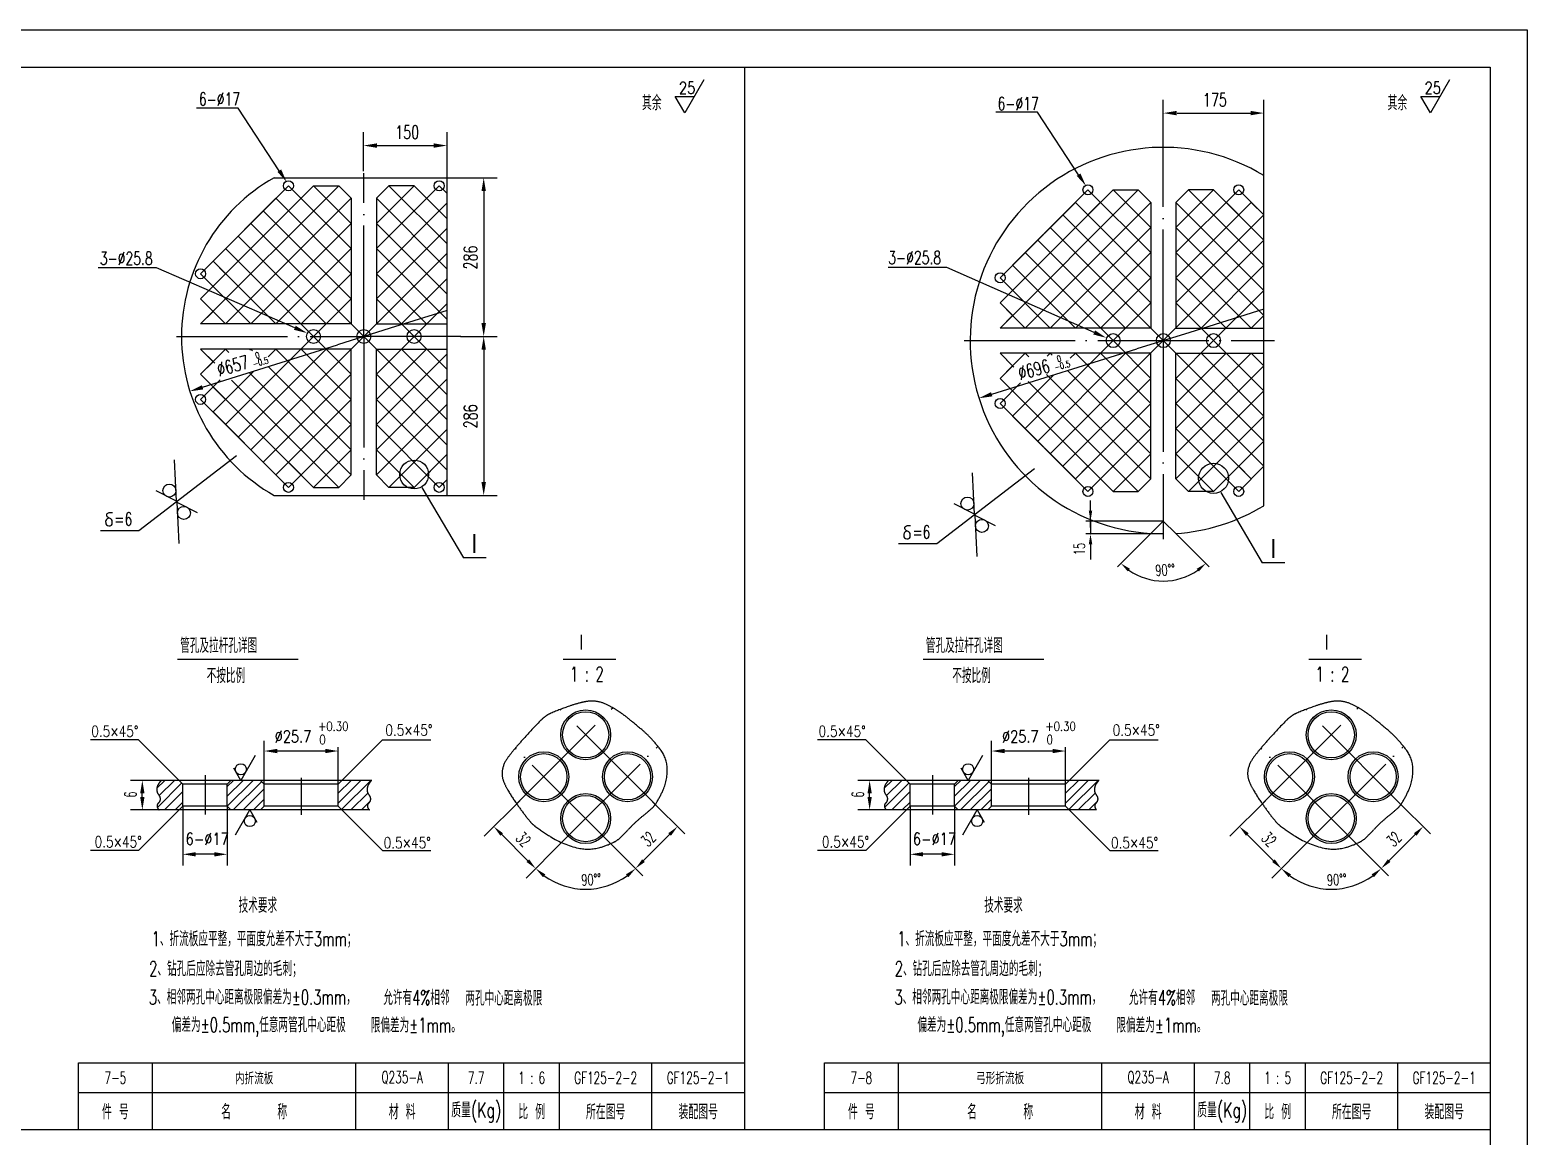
# Model space of a CAD drawing. Extents: x -187 to 2440, y 126 to 1474.
# Drawn here: x 2017.5 to 2422.1, y 1174.9 to 1473.6 of the extents above; entities that cross this region are included whole.
import ezdxf
from ezdxf.enums import TextEntityAlignment as Align

# ---------------------------------------------------------------- set-up
doc = ezdxf.new("R2010")
doc.units = 0
doc.header["$MEASUREMENT"] = 0
doc.linetypes.add('DASHDOT-M', pattern=[36, 30, -3, 0, -3])
doc.linetypes.add('DIVIDE-M', pattern=[39, 30, -3, 0, -3, 0, -3])
doc.layers.get('0').update_dxf_attribs({"linetype": 'CONTINUOUS'})
for name, color, linetype in [('CDR_DWG1', 4, 'CONTINUOUS'), ('CDR_DWG2', 2, 'CONTINUOUS'), ('CDR_DWG3', 1, 'DASHDOT-M'), ('CDR_DWG4', 3, 'DIVIDE-M')]:
    doc.layers.add(name, color=color, linetype=linetype)
doc.styles.add('HZ', font='ROMANS', dxfattribs={"width": 0.7, "bigfont": 'HZ'})

msp = doc.modelspace()

# ---------------------------------------------------------------- linework, layer by layer
for p, q in [((1581.11, 1473.62), (2422.11, 1473.62)), ((2422.11, 1473.62), (2422.11, 879.62)), ((2210.61, 1463.62), (2210.61, 1176.62)), ((2199.64, 1460.15), (2194.49, 1451.22)), ((2401.14, 1460.15), (2395.99, 1451.22)), ((2073.79, 1452.5), (2062.52, 1452.5)), ((2084.91, 1435.61), (2073.79, 1452.5)), ((2194.49, 1451.22), (2191.91, 1455.69)), ((2191.91, 1455.69), (2197.07, 1455.69)), ((2323.81, 1448.93), (2323.81, 1454.77)), ((2350.97, 1434.3), (2350.97, 1454.77)), ((2395.99, 1451.22), (2393.41, 1455.69)), ((2393.41, 1455.69), (2398.57, 1455.69)), ((2289.8, 1451.43), (2278.52, 1451.43)), ((2300.91, 1434.54), (2289.8, 1451.43)), ((2327.51, 1451.17), (2347.37, 1451.17)), ((2107.67, 1435.5), (2107.67, 1446)), ((2130.24, 1433.71), (2130.24, 1446)), ((2111.27, 1442.4), (2126.64, 1442.4)), ((2130.24, 1433.71), (2143.74, 1433.71)), ((2063.62, 1407.78), (2087.38, 1431.54)), ((2063.62, 1394.21), (2100.95, 1431.54)), ((2063.62, 1400.99), (2094.17, 1431.54)), ((2104.35, 1414.57), (2087.38, 1431.54)), ((2087.38, 1424.75), (2094.17, 1431.54)), ((2104.35, 1421.36), (2094.17, 1431.54)), ((2100.95, 1431.54), (2104.35, 1428.15)), ((2111.14, 1414.57), (2128.11, 1431.54)), ((2111.14, 1421.36), (2121.32, 1431.54)), ((2130.24, 1415.83), (2114.53, 1431.54)), ((2130.24, 1422.62), (2121.32, 1431.54)), ((2128.11, 1424.75), (2121.32, 1431.54)), ((2130.24, 1429.41), (2128.11, 1431.54)), ((2140.14, 1430.11), (2140.14, 1394.45)), ((2279.69, 1393.11), (2317.03, 1430.45)), ((2279.69, 1399.9), (2310.24, 1430.45)), ((2279.69, 1406.69), (2303.45, 1430.45)), ((2320.42, 1413.48), (2303.45, 1430.45)), ((2320.42, 1420.26), (2310.24, 1430.45)), ((2320.42, 1427.05), (2317.03, 1430.45)), ((2327.21, 1413.48), (2344.18, 1430.45)), ((2327.21, 1420.26), (2337.39, 1430.45)), ((2327.21, 1427.05), (2330.6, 1430.45)), ((2350.97, 1410.08), (2330.6, 1430.45)), ((2350.97, 1416.87), (2337.39, 1430.45)), ((2350.97, 1423.66), (2344.18, 1430.45)), ((2070.41, 1394.21), (2104.35, 1428.15)), ((2104.35, 1400.99), (2080.59, 1424.75)), ((2104.35, 1407.78), (2083.98, 1428.15)), ((2083.98, 1428.15), (2087.38, 1424.75)), ((2130.24, 1409.04), (2111.14, 1428.15)), ((2111.14, 1407.78), (2130.24, 1426.89)), ((2130.24, 1426.89), (2128.11, 1424.75)), ((2286.48, 1393.11), (2320.42, 1427.05)), ((2320.42, 1406.69), (2300.06, 1427.05)), ((2300.06, 1427.05), (2303.45, 1423.66)), ((2350.97, 1403.29), (2327.21, 1427.05)), ((2327.21, 1406.69), (2347.57, 1427.05)), ((2350.97, 1423.66), (2347.57, 1427.05)), ((2107.74, 1390.81), (2077.2, 1421.36)), ((2077.2, 1394.21), (2104.35, 1421.36)), ((2130.24, 1402.25), (2111.14, 1421.36)), ((2323.81, 1389.72), (2293.27, 1420.26)), ((2293.27, 1393.11), (2320.42, 1420.26)), ((2320.42, 1399.9), (2296.66, 1423.66)), ((2327.21, 1399.9), (2350.97, 1423.66)), ((2350.97, 1396.51), (2327.21, 1420.26)), ((2097.56, 1394.21), (2073.8, 1417.96)), ((2111.14, 1400.99), (2130.24, 1420.1)), ((2313.63, 1393.11), (2289.87, 1416.87)), ((2323.81, 1389.72), (2350.97, 1416.87)), ((2094.17, 1390.81), (2070.41, 1414.57)), ((2083.98, 1394.21), (2104.35, 1414.57)), ((2107.74, 1390.81), (2130.24, 1413.31)), ((2130.24, 1395.46), (2111.14, 1414.57)), ((2310.24, 1389.72), (2286.48, 1413.48)), ((2300.06, 1393.11), (2320.42, 1413.48)), ((2347.57, 1393.11), (2327.21, 1413.48)), ((2051.68, 1409.35), (2035.96, 1409.35)), ((2089.11, 1393.19), (2051.68, 1409.35)), ((2083.98, 1394.21), (2067.01, 1411.18)), ((2070.41, 1407.78), (2067.01, 1411.18)), ((2265.33, 1409.49), (2249.49, 1409.49)), ((2305.12, 1391.92), (2265.33, 1409.49)), ((2300.06, 1393.11), (2283.09, 1410.08)), ((2286.48, 1406.69), (2283.09, 1410.08)), ((2334, 1393.11), (2350.97, 1410.08)), ((2077.2, 1394.21), (2063.62, 1407.78)), ((2063.62, 1400.99), (2070.41, 1407.78)), ((2090.77, 1394.21), (2104.35, 1407.78)), ((2124.71, 1394.21), (2111.14, 1407.78)), ((2117.92, 1394.21), (2130.24, 1406.52)), ((2293.27, 1393.11), (2279.69, 1406.69)), ((2279.69, 1399.9), (2286.48, 1406.69)), ((2306.84, 1393.11), (2320.42, 1406.69)), ((2340.79, 1393.11), (2327.21, 1406.69)), ((2070.41, 1394.21), (2063.62, 1400.99)), ((2067.01, 1397.6), (2063.62, 1400.99)), ((2094.17, 1390.81), (2104.35, 1400.99)), ((2121.32, 1390.81), (2111.14, 1400.99)), ((2286.48, 1393.11), (2279.69, 1399.9)), ((2283.09, 1396.51), (2279.69, 1399.9)), ((2310.24, 1389.72), (2320.42, 1399.9)), ((2337.39, 1389.72), (2327.21, 1399.9)), ((2337.39, 1389.72), (2350.97, 1403.29)), ((2063.62, 1394.21), (2067.01, 1397.6)), ((2130.24, 1397.88), (2114.87, 1393.05)), ((2121.32, 1390.81), (2130.24, 1399.74)), ((2279.69, 1393.11), (2283.09, 1396.51)), ((2350.97, 1398.2), (2330.95, 1391.94)), ((2347.57, 1393.11), (2350.97, 1396.51)), ((2114.87, 1393.05), (2100.62, 1388.57)), ((2330.95, 1391.94), (2316.68, 1387.49)), ((2064.17, 1377.11), (2100.62, 1388.57)), ((2094.17, 1390.81), (2070.41, 1367.05)), ((2107.74, 1390.81), (2077.2, 1360.26)), ((2094.17, 1390.81), (2104.35, 1380.63)), ((2107.74, 1390.81), (2130.24, 1368.31)), ((2121.32, 1390.81), (2111.14, 1380.63)), ((2121.32, 1390.81), (2130.24, 1381.89)), ((2133.84, 1390.85), (2143.74, 1390.85)), ((2133.84, 1390.85), (2143.74, 1390.85)), ((2310.24, 1389.72), (2286.48, 1365.96)), ((2323.81, 1389.72), (2293.27, 1359.17)), ((2310.24, 1389.72), (2320.42, 1379.53)), ((2323.81, 1389.72), (2350.97, 1362.56)), ((2337.39, 1389.72), (2327.21, 1379.53)), ((2337.39, 1389.72), (2350.97, 1376.14)), ((2063.62, 1387.42), (2067.44, 1383.59)), ((2070.41, 1387.42), (2063.62, 1380.63)), ((2063.62, 1387.42), (2067.01, 1384.02)), ((2067.01, 1384.02), (2063.62, 1380.63)), ((2070.41, 1387.42), (2071.29, 1386.54)), ((2097.56, 1387.42), (2073.8, 1363.66)), ((2077.2, 1387.42), (2076.91, 1387.14)), ((2077.2, 1387.42), (2077.64, 1386.98)), ((2083.98, 1387.42), (2081.92, 1385.35)), ((2083.98, 1387.42), (2104.35, 1367.05)), ((2090.77, 1387.42), (2104.35, 1373.84)), ((2124.71, 1387.42), (2111.14, 1373.84)), ((2130.24, 1386.16), (2111.14, 1367.05)), ((2117.92, 1387.42), (2130.24, 1375.1)), ((2140.14, 1387.25), (2140.14, 1351.51)), ((2277.42, 1375.23), (2316.68, 1387.49)), ((2279.69, 1386.32), (2283.45, 1382.56)), ((2286.48, 1386.32), (2279.69, 1379.53)), ((2279.69, 1386.32), (2283.09, 1382.93)), ((2286.48, 1386.32), (2287.5, 1385.3)), ((2313.63, 1386.32), (2289.87, 1362.56)), ((2293.27, 1386.32), (2292.43, 1385.48)), ((2293.27, 1386.32), (2293.77, 1385.82)), ((2300.06, 1386.32), (2298.67, 1384.94)), ((2300.06, 1386.32), (2320.42, 1365.96)), ((2306.84, 1386.32), (2320.42, 1372.75)), ((2340.79, 1386.32), (2327.21, 1372.75)), ((2347.57, 1386.32), (2327.21, 1365.96)), ((2334, 1386.32), (2350.97, 1369.35)), ((2347.57, 1386.32), (2350.97, 1382.93)), ((2063.62, 1380.63), (2094.17, 1350.08)), ((2063.62, 1380.63), (2070.41, 1373.84)), ((2078.01, 1381.44), (2067.01, 1370.45)), ((2076.75, 1381.07), (2104.35, 1353.48)), ((2104.35, 1380.63), (2080.59, 1356.87)), ((2081.92, 1382.69), (2104.35, 1360.26)), ((2111.14, 1380.63), (2130.24, 1361.52)), ((2283.09, 1382.93), (2279.69, 1379.53)), ((2294.2, 1380.47), (2283.09, 1369.35)), ((2292.24, 1380.56), (2320.42, 1352.38)), ((2297.95, 1381.64), (2320.42, 1359.17)), ((2350.97, 1382.93), (2327.21, 1359.17)), ((2068.88, 1379.11), (2063.62, 1373.84)), ((2072.02, 1379.02), (2100.95, 1350.08)), ((2130.24, 1379.37), (2111.14, 1360.26)), ((2279.69, 1379.53), (2310.24, 1348.99)), ((2279.69, 1379.53), (2286.48, 1372.75)), ((2285.24, 1378.3), (2279.69, 1372.75)), ((2287.3, 1378.71), (2317.03, 1348.99)), ((2320.42, 1379.53), (2296.66, 1355.78)), ((2327.21, 1379.53), (2350.97, 1355.78)), ((2350.97, 1376.14), (2327.21, 1352.38)), ((2063.62, 1373.84), (2087.38, 1350.08)), ((2070.41, 1373.84), (2067.01, 1370.45)), ((2104.35, 1373.84), (2083.98, 1353.48)), ((2111.14, 1373.84), (2130.24, 1354.74)), ((2130.24, 1372.58), (2111.14, 1353.48)), ((2286.48, 1372.75), (2283.09, 1369.35)), ((2320.42, 1372.75), (2300.06, 1352.38)), ((2327.21, 1372.75), (2347.57, 1352.38)), ((2350.97, 1369.35), (2330.6, 1348.99)), ((2104.35, 1367.05), (2087.38, 1350.08)), ((2111.14, 1367.05), (2128.11, 1350.08)), ((2130.24, 1365.79), (2114.53, 1350.08)), ((2320.42, 1365.96), (2303.45, 1348.99)), ((2327.21, 1365.96), (2344.18, 1348.99)), ((2104.35, 1360.26), (2094.17, 1350.08)), ((2111.14, 1360.26), (2121.32, 1350.08)), ((2350.97, 1362.56), (2337.39, 1348.99)), ((2073.31, 1358.6), (2046.93, 1338.31)), ((2057.15, 1346.34), (2056.54, 1357.48)), ((2083.98, 1353.48), (2087.38, 1356.87)), ((2087.38, 1356.87), (2094.17, 1350.08)), ((2130.24, 1359.01), (2121.32, 1350.08)), ((2128.11, 1356.87), (2121.32, 1350.08)), ((2130.24, 1354.74), (2128.11, 1356.87)), ((2320.42, 1359.17), (2310.24, 1348.99)), ((2327.21, 1359.17), (2337.39, 1348.99)), ((2344.18, 1355.78), (2337.39, 1348.99)), ((2350.97, 1355.78), (2344.18, 1348.99)), ((2347.57, 1352.38), (2344.18, 1355.78)), ((2350.97, 1355.78), (2347.57, 1352.38)), ((2100.95, 1350.08), (2104.35, 1353.48)), ((2114.53, 1350.08), (2111.14, 1353.48)), ((2130.24, 1352.22), (2128.11, 1350.08)), ((2288.98, 1355.1), (2262.6, 1334.8)), ((2272.82, 1342.83), (2272.21, 1353.98)), ((2320.42, 1352.38), (2317.03, 1348.99)), ((2317.03, 1348.99), (2320.42, 1352.38)), ((2327.21, 1352.38), (2330.6, 1348.99)), ((2330.6, 1348.99), (2327.21, 1352.38)), ((2057.15, 1346.34), (2051.63, 1349.15)), ((2123.45, 1350.05), (2134.64, 1331.03)), ((2130.24, 1347.91), (2143.74, 1347.91)), ((2339.31, 1348.73), (2350.5, 1329.71)), ((2038.72, 1343.23), (2038.96, 1343.27)), ((2038.96, 1343.27), (2039.79, 1343.27)), ((2057.18, 1346.08), (2062.7, 1343.27)), ((2057.18, 1346.08), (2057.78, 1334.93)), ((2272.82, 1342.83), (2267.29, 1345.64)), ((2304.13, 1339.25), (2304.13, 1346.5)), ((2038.06, 1341.15), (2037.97, 1340.91)), ((2037.97, 1340.91), (2038.01, 1340.38)), ((2038.01, 1340.38), (2038.04, 1340.21)), ((2038.04, 1340.21), (2038.22, 1339.98)), ((2038.19, 1341.37), (2038.06, 1341.15)), ((2038.42, 1341.56), (2038.19, 1341.37)), ((2038.22, 1339.98), (2038.47, 1339.81)), ((2038.29, 1342.5), (2038.3, 1342.86)), ((2038.42, 1342.17), (2038.29, 1342.5)), ((2038.3, 1342.86), (2038.43, 1343.04)), ((2038.65, 1341.95), (2038.42, 1342.17)), ((2038.56, 1341.71), (2038.42, 1341.56)), ((2038.43, 1343.04), (2038.72, 1343.23)), ((2038.47, 1339.81), (2038.85, 1339.69)), ((2038.9, 1341.8), (2038.56, 1341.71)), ((2038.96, 1341.78), (2038.65, 1341.95)), ((2038.85, 1339.69), (2039.22, 1339.73)), ((2039.18, 1341.68), (2038.96, 1341.78)), ((2039.36, 1341.56), (2039.18, 1341.68)), ((2039.22, 1339.73), (2039.52, 1339.85)), ((2039.57, 1341.39), (2039.36, 1341.56)), ((2039.52, 1339.85), (2039.74, 1340.12)), ((2039.74, 1341.15), (2039.57, 1341.39)), ((2039.77, 1340.82), (2039.74, 1341.15)), ((2039.74, 1340.12), (2039.77, 1340.82)), ((2253.96, 1338.99), (2253.97, 1339.35)), ((2253.97, 1339.35), (2254.1, 1339.54)), ((2254.1, 1339.54), (2254.39, 1339.72)), ((2254.39, 1339.72), (2254.63, 1339.76)), ((2254.63, 1339.76), (2255.46, 1339.76)), ((2272.84, 1342.57), (2278.37, 1339.76)), ((2272.84, 1342.57), (2273.45, 1331.42)), ((2323.81, 1340.99), (2302.88, 1340.99)), ((2304.13, 1340.99), (2304.13, 1337.52)), ((2046.93, 1338.31), (2036.59, 1338.31)), ((2253.73, 1337.64), (2253.64, 1337.4)), ((2253.64, 1337.4), (2253.68, 1336.87)), ((2253.68, 1336.87), (2253.71, 1336.7)), ((2253.71, 1336.7), (2253.88, 1336.48)), ((2253.85, 1337.86), (2253.73, 1337.64)), ((2254.08, 1338.05), (2253.85, 1337.86)), ((2253.88, 1336.48), (2254.14, 1336.3)), ((2254.08, 1338.66), (2253.96, 1338.99)), ((2254.31, 1338.44), (2254.08, 1338.66)), ((2254.23, 1338.2), (2254.08, 1338.05)), ((2254.14, 1336.3), (2254.52, 1336.19)), ((2254.57, 1338.29), (2254.23, 1338.2)), ((2254.63, 1338.27), (2254.31, 1338.44)), ((2254.52, 1336.19), (2254.89, 1336.22)), ((2254.85, 1338.17), (2254.63, 1338.27)), ((2255.03, 1338.05), (2254.85, 1338.17)), ((2254.89, 1336.22), (2255.19, 1336.34)), ((2255.23, 1337.88), (2255.03, 1338.05)), ((2255.19, 1336.34), (2255.41, 1336.61)), ((2255.41, 1337.64), (2255.23, 1337.88)), ((2255.43, 1337.31), (2255.41, 1337.64)), ((2255.41, 1336.61), (2255.43, 1337.31)), ((2312.21, 1337.52), (2302.88, 1337.52)), ((2320.45, 1337.62), (2311.47, 1328.65)), ((2323.81, 1337.52), (2312.21, 1337.52)), ((2327.18, 1337.62), (2336.16, 1328.65)), ((2262.6, 1334.8), (2252.26, 1334.8)), ((2304.13, 1334.72), (2304.13, 1330.6)), ((2140.79, 1331.03), (2134.64, 1331.03)), ((2356.65, 1329.71), (2350.5, 1329.71)), ((2046.89, 1281.9), (2033.84, 1281.9)), ((2057.84, 1270.95), (2046.89, 1281.9)), ((2080.84, 1269.95), (2080.84, 1281.63)), ((2097.34, 1278.87), (2084.34, 1278.87)), ((2100.84, 1269.95), (2100.84, 1279.94)), ((2101.84, 1270.95), (2112.79, 1281.9)), ((2112.79, 1281.9), (2125.84, 1281.9)), ((2243.44, 1281.9), (2230.39, 1281.9)), ((2254.39, 1270.95), (2243.44, 1281.9)), ((2277.39, 1269.95), (2277.39, 1281.63)), ((2293.89, 1278.87), (2280.89, 1278.87)), ((2297.39, 1269.95), (2297.39, 1279.94)), ((2298.39, 1270.95), (2309.33, 1281.9)), ((2309.33, 1281.9), (2322.38, 1281.9)), ((2078.37, 1277.62), (2074.52, 1270.95)), ((2274.92, 1277.62), (2271.07, 1270.95)), ((2053.05, 1270.95), (2044.69, 1270.95)), ((2053.94, 1270.95), (2051.84, 1268.86)), ((2056.59, 1270.95), (2052.47, 1266.83)), ((2077.8, 1270.95), (2070.8, 1263.95)), ((2072.5, 1270.95), (2070.84, 1269.29)), ((2075.15, 1270.95), (2070.84, 1266.64)), ((2080.15, 1270.64), (2072.45, 1262.95)), ((2074.52, 1270.95), (2072.59, 1274.28)), ((2106.97, 1270.95), (2100.84, 1264.82)), ((2104.32, 1270.95), (2100.84, 1267.47)), ((2109.62, 1270.95), (2101.73, 1263.06)), ((2249.6, 1270.95), (2241.24, 1270.95)), ((2250.49, 1270.95), (2248.39, 1268.86)), ((2253.14, 1270.95), (2249.02, 1266.83)), ((2274.35, 1270.95), (2267.35, 1263.95)), ((2269.05, 1270.95), (2267.39, 1269.29)), ((2271.7, 1270.95), (2267.39, 1266.64)), ((2276.7, 1270.64), (2269, 1262.95)), ((2271.07, 1270.95), (2269.14, 1274.28)), ((2297.39, 1269.95), (2298.39, 1270.95)), ((2300.87, 1270.95), (2297.39, 1267.47)), ((2303.52, 1270.95), (2297.39, 1264.82)), ((2306.17, 1270.95), (2298.28, 1263.06)), ((2047.89, 1266.45), (2047.89, 1267.45)), ((2058.54, 1270.25), (2051.95, 1263.66)), ((2058.84, 1267.9), (2053.89, 1262.95)), ((2080.84, 1268.69), (2075.11, 1262.95)), ((2108.83, 1267.51), (2104.27, 1262.95)), ((2244.44, 1266.45), (2244.44, 1267.45)), ((2255.09, 1270.25), (2248.5, 1263.66)), ((2255.39, 1267.9), (2250.44, 1262.95)), ((2277.39, 1268.69), (2271.65, 1262.95)), ((2305.38, 1267.51), (2300.82, 1262.95)), ((2052.4, 1262.95), (2044.69, 1262.95)), ((2057.84, 1262.95), (2046.89, 1252)), ((2058.84, 1265.07), (2056.72, 1262.95)), ((2058.84, 1263.95), (2058.84, 1247.98)), ((2070.84, 1263.95), (2070.84, 1247.98)), ((2073.09, 1256.28), (2076.94, 1262.95)), ((2076.94, 1262.95), (2078.86, 1259.62)), ((2080.84, 1265.86), (2077.93, 1262.95)), ((2101.84, 1262.95), (2112.79, 1252)), ((2109.27, 1265.12), (2107.1, 1262.95)), ((2149.9, 1265.46), (2140.29, 1255.85)), ((2185.78, 1265.17), (2194.47, 1256.48)), ((2248.95, 1262.95), (2241.24, 1262.95)), ((2254.39, 1262.95), (2243.44, 1252)), ((2255.39, 1265.07), (2253.27, 1262.95)), ((2255.39, 1263.95), (2255.39, 1247.98)), ((2267.39, 1263.95), (2267.39, 1247.98)), ((2269.64, 1256.28), (2273.49, 1262.95)), ((2273.49, 1262.95), (2275.41, 1259.62)), ((2277.39, 1265.86), (2274.48, 1262.95)), ((2297.39, 1263.95), (2298.39, 1262.95)), ((2298.39, 1262.95), (2309.33, 1252)), ((2305.82, 1265.12), (2303.65, 1262.95)), ((2351.4, 1265.46), (2341.79, 1255.85)), ((2387.28, 1265.17), (2395.97, 1256.48)), ((2152.08, 1249.25), (2145.01, 1256.32)), ((2183.32, 1249.27), (2190.39, 1256.34)), ((2353.58, 1249.25), (2346.51, 1256.32)), ((2384.82, 1249.27), (2391.89, 1256.34)), ((2046.89, 1252), (2033.84, 1252)), ((2067.34, 1250.98), (2062.34, 1250.98)), ((2112.79, 1252), (2125.84, 1252)), ((2161.21, 1254.14), (2151.61, 1244.54)), ((2174.47, 1253.85), (2183.16, 1245.16)), ((2243.44, 1252), (2230.39, 1252)), ((2263.89, 1250.98), (2258.89, 1250.98)), ((2309.33, 1252), (2322.38, 1252)), ((2362.71, 1254.14), (2353.11, 1244.54)), ((2375.97, 1253.85), (2384.66, 1245.16)), ((2030.61, 1186.62), (2210.61, 1186.62)), ((2232.21, 1186.62), (2412.21, 1186.62)), ((1606.11, 1176.62), (2412.11, 1176.62))]:
    msp.add_line(p, q)
for centre, radius in [((2279.69, 1372.75), 1.35), ((2121.36, 1353.56), 3.9), ((2337.39, 1352.52), 4.06), ((2055.21, 1349.23), 1.75), ((2270.87, 1345.72), 1.75), ((2303.45, 1348.99), 1.35), ((2344.18, 1348.99), 1.35), ((2059.12, 1343.19), 1.75), ((2274.79, 1339.68), 1.75), ((2074.52, 1273.95), 1.5), ((2271.07, 1273.95), 1.5), ((2076.94, 1259.95), 1.5), ((2273.49, 1259.95), 1.5)]:
    msp.add_circle(centre, radius)
for centre, radius, start, end in [((2323.81, 1340.99), 16.21, 234.91, 305.09), ((2167.7, 1260.63), 19.08, 234.0169, 305.9831), ((2369.2, 1260.63), 19.08, 234.0169, 305.9831)]:
    msp.add_arc(centre, radius, start, end)
for points in [[(2327.41, 1450.57), (2327.41, 1451.77), (2323.81, 1451.17)], [(2347.37, 1450.57), (2347.37, 1451.77), (2350.97, 1451.17)], [(2111.27, 1441.8), (2111.27, 1443), (2107.67, 1442.4)], [(2126.64, 1441.8), (2126.64, 1443), (2130.24, 1442.4)], [(2085.41, 1435.94), (2084.41, 1435.28), (2086.89, 1432.6)], [(2140.74, 1430.11), (2139.54, 1430.11), (2140.14, 1433.71)], [(2301.41, 1434.87), (2300.41, 1434.21), (2302.89, 1431.53)], [(2089.35, 1393.74), (2088.88, 1392.63), (2092.42, 1391.76)], [(2140.74, 1394.45), (2139.54, 1394.45), (2140.14, 1390.85)], [(2305.37, 1392.47), (2304.88, 1391.37), (2308.42, 1390.46)], [(2140.74, 1387.25), (2139.54, 1387.25), (2140.14, 1390.85)], [(2064.35, 1376.54), (2063.99, 1377.69), (2060.73, 1376.03)], [(2277.6, 1374.66), (2277.25, 1375.8), (2273.99, 1374.16)], [(2140.74, 1351.51), (2139.54, 1351.51), (2140.14, 1347.91)], [(2303.66, 1343.79), (2304.6, 1343.79), (2304.13, 1340.99)], [(2303.66, 1334.72), (2304.6, 1334.72), (2304.13, 1337.52)], [(2314.2, 1327.37), (2314.8, 1328.09), (2312.35, 1329.53)], [(2332.83, 1328.09), (2333.43, 1327.37), (2335.28, 1329.53)], [(2084.34, 1279.46), (2084.34, 1278.29), (2080.84, 1278.87)], [(2097.34, 1279.46), (2097.34, 1278.29), (2100.84, 1278.87)], [(2280.89, 1279.46), (2280.89, 1278.29), (2277.39, 1278.87)], [(2293.89, 1279.46), (2293.89, 1278.29), (2297.39, 1278.87)], [(2047.31, 1267.45), (2048.47, 1267.45), (2047.89, 1270.95)], [(2243.86, 1267.45), (2245.02, 1267.45), (2244.44, 1270.95)], [(2047.31, 1266.45), (2048.47, 1266.45), (2047.89, 1262.95)], [(2243.86, 1266.45), (2245.02, 1266.45), (2244.44, 1262.95)], [(2145.36, 1256.68), (2144.66, 1255.97), (2142.89, 1258.45)], [(2190.04, 1256.69), (2190.75, 1255.99), (2192.52, 1258.46)], [(2346.86, 1256.68), (2346.16, 1255.97), (2344.39, 1258.45)], [(2391.54, 1256.69), (2392.25, 1255.99), (2394.02, 1258.46)], [(2062.34, 1251.56), (2062.34, 1250.39), (2058.84, 1250.98)], [(2067.34, 1251.56), (2067.34, 1250.39), (2070.84, 1250.98)], [(2258.89, 1251.56), (2258.89, 1250.39), (2255.39, 1250.98)], [(2263.89, 1251.56), (2263.89, 1250.39), (2267.39, 1250.98)], [(2152.43, 1249.61), (2151.73, 1248.9), (2154.2, 1247.13)], [(2156.16, 1244.8), (2156.81, 1245.56), (2154.2, 1247.13)], [(2178.58, 1245.56), (2179.23, 1244.8), (2181.19, 1247.13)], [(2182.97, 1249.62), (2183.68, 1248.91), (2181.2, 1247.15)], [(2353.93, 1249.61), (2353.23, 1248.9), (2355.7, 1247.13)], [(2357.66, 1244.8), (2358.31, 1245.56), (2355.7, 1247.13)], [(2380.08, 1245.56), (2380.73, 1244.8), (2382.69, 1247.13)], [(2384.47, 1249.62), (2385.18, 1248.91), (2382.7, 1247.15)]]:
    msp.add_solid(points)
at = {"layer": 'CDR_DWG1'}
for p, q in [((1606.11, 1463.62), (2412.11, 1463.62)), ((2412.11, 1463.62), (2412.11, 889.62)), ((2083.5, 1433.71), (2130.24, 1433.71)), ((2130.24, 1347.91), (2130.24, 1433.71)), ((2350.97, 1345.13), (2350.97, 1434.3)), ((2094.17, 1431.54), (2100.95, 1431.54)), ((2104.35, 1428.15), (2100.95, 1431.54)), ((2111.14, 1428.15), (2114.53, 1431.54)), ((2114.53, 1431.54), (2111.14, 1428.15)), ((2121.32, 1431.54), (2114.53, 1431.54)), ((2303.45, 1423.66), (2310.24, 1430.45)), ((2310.24, 1430.45), (2317.03, 1430.45)), ((2317.03, 1430.45), (2320.42, 1427.05)), ((2330.6, 1430.45), (2327.21, 1427.05)), ((2337.39, 1430.45), (2330.6, 1430.45)), ((2344.18, 1423.66), (2337.39, 1430.45)), ((2067.01, 1411.18), (2083.98, 1428.15)), ((2104.35, 1428.15), (2104.35, 1394.21)), ((2111.14, 1428.15), (2111.14, 1394.21)), ((2283.09, 1410.08), (2300.06, 1427.05)), ((2320.42, 1427.05), (2320.42, 1393.11)), ((2327.21, 1427.05), (2327.21, 1393.11)), ((2347.57, 1427.05), (2344.18, 1423.66)), ((2104.35, 1394.21), (2063.62, 1394.21)), ((2111.14, 1394.21), (2130.24, 1394.21)), ((2320.42, 1393.11), (2279.69, 1393.11)), ((2327.21, 1393.11), (2350.97, 1393.11)), ((2104.35, 1387.42), (2063.62, 1387.42)), ((2104.35, 1353.48), (2104.35, 1387.42)), ((2111.14, 1353.48), (2111.14, 1387.42)), ((2111.14, 1387.42), (2130.24, 1387.42)), ((2320.42, 1386.32), (2279.69, 1386.32)), ((2320.42, 1352.38), (2320.42, 1386.32)), ((2327.21, 1352.38), (2327.21, 1386.32)), ((2327.21, 1386.32), (2350.97, 1386.32)), ((2279.69, 1372.75), (2303.45, 1348.99)), ((2067.01, 1370.45), (2083.98, 1353.48)), ((2283.09, 1369.35), (2300.06, 1352.38)), ((2300.06, 1352.38), (2303.45, 1355.78)), ((2303.45, 1355.78), (2310.24, 1348.99)), ((2104.35, 1353.48), (2100.95, 1350.08)), ((2111.14, 1353.48), (2114.53, 1350.08)), ((2083.5, 1347.91), (2130.24, 1347.91)), ((2094.17, 1350.08), (2100.95, 1350.08)), ((2121.32, 1350.08), (2114.53, 1350.08)), ((2310.24, 1348.99), (2317.03, 1348.99)), ((2337.39, 1348.99), (2330.6, 1348.99)), ((2323.81, 1340.99), (2320.45, 1337.62)), ((2323.81, 1340.99), (2327.18, 1337.62)), ((2058.3, 1270.95), (2053.05, 1270.95)), ((2058.84, 1269.95), (2057.84, 1270.95)), ((2071.38, 1270.95), (2058.3, 1270.95)), ((2070.84, 1269.95), (2071.84, 1270.95)), ((2080.3, 1270.95), (2071.38, 1270.95)), ((2080.84, 1269.95), (2079.84, 1270.95)), ((2101.38, 1270.95), (2080.3, 1270.95)), ((2100.84, 1269.95), (2101.84, 1270.95)), ((2109.88, 1270.95), (2101.38, 1270.95)), ((2254.85, 1270.95), (2249.6, 1270.95)), ((2255.39, 1269.95), (2254.39, 1270.95)), ((2267.93, 1270.95), (2254.85, 1270.95)), ((2267.39, 1269.95), (2268.39, 1270.95)), ((2276.85, 1270.95), (2267.93, 1270.95)), ((2277.39, 1269.95), (2276.39, 1270.95)), ((2297.93, 1270.95), (2276.85, 1270.95)), ((2306.43, 1270.95), (2297.93, 1270.95)), ((2070.84, 1269.95), (2058.84, 1269.95)), ((2058.84, 1263.95), (2058.84, 1269.95)), ((2070.84, 1263.95), (2070.84, 1269.95)), ((2100.84, 1269.95), (2080.84, 1269.95)), ((2080.84, 1263.95), (2080.84, 1269.95)), ((2100.84, 1263.95), (2100.84, 1269.95)), ((2267.39, 1269.95), (2255.39, 1269.95)), ((2255.39, 1263.95), (2255.39, 1269.95)), ((2267.39, 1263.95), (2267.39, 1269.95)), ((2297.39, 1269.95), (2277.39, 1269.95)), ((2277.39, 1263.95), (2277.39, 1269.95)), ((2297.39, 1263.95), (2297.39, 1269.95)), ((2109.24, 1262.95), (2052.4, 1262.95)), ((2058.84, 1263.95), (2057.84, 1262.95)), ((2070.84, 1263.95), (2058.84, 1263.95)), ((2070.84, 1263.95), (2071.84, 1262.95)), ((2080.84, 1263.95), (2079.84, 1262.95)), ((2100.84, 1263.95), (2080.84, 1263.95)), ((2100.84, 1263.95), (2101.84, 1262.95)), ((2305.78, 1262.95), (2248.95, 1262.95)), ((2255.39, 1263.95), (2254.39, 1262.95)), ((2267.39, 1263.95), (2255.39, 1263.95)), ((2267.39, 1263.95), (2268.39, 1262.95)), ((2277.39, 1263.95), (2276.39, 1262.95)), ((2297.39, 1263.95), (2277.39, 1263.95)), ((2030.61, 1194.62), (2210.61, 1194.62)), ((2030.61, 1176.62), (2030.61, 1194.62)), ((2050.61, 1176.62), (2050.61, 1194.62)), ((2105.61, 1176.62), (2105.61, 1194.62)), ((2130.61, 1176.62), (2130.61, 1194.62)), ((2145.61, 1176.62), (2145.61, 1194.62)), ((2160.61, 1176.62), (2160.61, 1194.62)), ((2185.61, 1176.62), (2185.61, 1194.62)), ((2232.21, 1194.62), (2412.21, 1194.62)), ((2232.21, 1176.62), (2232.21, 1194.62)), ((2252.21, 1176.62), (2252.21, 1194.62)), ((2307.21, 1176.62), (2307.21, 1194.62)), ((2332.21, 1176.62), (2332.21, 1194.62)), ((2347.21, 1176.62), (2347.21, 1194.62)), ((2362.21, 1176.62), (2362.21, 1194.62)), ((2387.21, 1176.62), (2387.21, 1194.62))]:
    msp.add_line(p, q, dxfattribs=at)
for centre, radius in [((2087.38, 1431.54), 1.35), ((2128.11, 1431.54), 1.35), ((2303.45, 1430.45), 1.35), ((2344.18, 1430.45), 1.35), ((2063.62, 1407.78), 1.35), ((2279.69, 1406.69), 1.35), ((2094.17, 1390.81), 1.88), ((2107.74, 1390.81), 1.88), ((2121.32, 1390.81), 1.88), ((2310.24, 1389.72), 1.88), ((2323.81, 1389.72), 1.88), ((2337.39, 1389.72), 1.88), ((2063.62, 1373.84), 1.35), ((2087.38, 1350.08), 1.35), ((2128.11, 1350.08), 1.35), ((2167.7, 1283.25), 6.75), ((2167.7, 1283.25), 6.25), ((2369.2, 1283.25), 6.75), ((2369.2, 1283.25), 6.25), ((2156.38, 1271.94), 6.75), ((2179.01, 1271.94), 6.75), ((2357.88, 1271.94), 6.75), ((2380.51, 1271.94), 6.75), ((2156.38, 1271.94), 6.25), ((2179.01, 1271.94), 6.25), ((2357.88, 1271.94), 6.25), ((2380.51, 1271.94), 6.25), ((2167.7, 1260.63), 6.75), ((2167.7, 1260.63), 6.25), ((2369.2, 1260.63), 6.75), ((2369.2, 1260.63), 6.25)]:
    msp.add_circle(centre, radius, dxfattribs=at)
for centre, radius, start, end in [((2323.81, 1389.72), 52.2, 58.6563, 266.3024), ((2107.74, 1390.81), 49.27, 119.4688, 240.5312), ((2323.81, 1389.72), 52.2, 273.6976, 301.3437)]:
    msp.add_arc(centre, radius, start, end, dxfattribs=at)
at = {"layer": 'CDR_DWG2'}
for p, q in [((2057.42, 1303.64), (2090.04, 1303.64)), ((2161.6, 1303.64), (2175.85, 1303.64)), ((2258.92, 1303.64), (2291.54, 1303.64)), ((2363.1, 1303.64), (2377.35, 1303.64))]:
    msp.add_line(p, q, dxfattribs=at)
at = {"layer": 'CDR_DWG3', "linetype": 'DASHDOT-M'}
for p, q in [((2323.81, 1389.72), (2323.81, 1448.93)), ((2107.74, 1390.81), (2107.74, 1434.94)), ((2057.12, 1390.81), (2107.74, 1390.81)), ((2107.74, 1390.81), (2107.74, 1346.69)), ((2133.92, 1390.81), (2107.74, 1390.81)), ((2269.97, 1389.72), (2353.88, 1389.72)), ((2323.81, 1389.72), (2323.81, 1336.11)), ((2149.05, 1264.61), (2175, 1290.56)), ((2186.53, 1264.42), (2160.84, 1290.11)), ((2350.55, 1264.61), (2376.5, 1290.56)), ((2388.03, 1264.42), (2362.34, 1290.11)), ((2174.47, 1253.85), (2148.68, 1279.64)), ((2161.21, 1254.14), (2187.21, 1280.14)), ((2375.97, 1253.85), (2350.18, 1279.64)), ((2362.71, 1254.14), (2388.71, 1280.14)), ((2064.84, 1272.33), (2064.84, 1261.77)), ((2090.84, 1271.59), (2090.84, 1261.68)), ((2261.39, 1272.33), (2261.39, 1261.77)), ((2287.39, 1271.59), (2287.39, 1261.68))]:
    msp.add_line(p, q, dxfattribs=at)
at = {"layer": 'CDR_DWG4', "linetype": 'DIVIDE-M'}
for centre, radius, start, end in [((2184.25, 1228.95), 65.49, 108.6511, 113.3201), ((2178.28, 1246.62), 46.84, 104.7342, 108.6511), ((2170.39, 1276.64), 15.8, 97.9871, 104.7342), ((2169.36, 1283.94), 8.42, 77.9963, 97.9871), ((2168.83, 1281.41), 11.01, 60.5319, 77.9963), ((2151.78, 1251.24), 45.67, 57.1888, 60.5319), ((2385.75, 1228.95), 65.49, 108.6511, 113.3201), ((2379.78, 1246.62), 46.84, 104.7342, 108.6511), ((2371.89, 1276.64), 15.8, 97.9871, 104.7342), ((2370.86, 1283.94), 8.42, 77.9963, 97.9871), ((2370.33, 1281.41), 11.01, 60.5319, 77.9963), ((2353.28, 1251.24), 45.67, 57.1888, 60.5319), ((2272.4, 1172.52), 163.68, 135.6105, 137.9018), ((2163.68, 1278.95), 11.54, 126.9741, 135.6105), ((2161.37, 1282.03), 7.69, 113.3201, 126.9741), ((2161.38, 1266.13), 27.95, 52.9149, 57.1888), ((2144.58, 1243.91), 55.81, 50.6494, 52.9149), ((2046.63, 1124.45), 210.28, 49.4823, 50.6494), ((2473.9, 1172.52), 163.68, 135.6105, 137.9018), ((2365.18, 1278.95), 11.54, 126.9741, 135.6105), ((2362.87, 1282.03), 7.69, 113.3201, 126.9741), ((2362.88, 1266.13), 27.95, 52.9149, 57.1888), ((2346.08, 1243.91), 55.81, 50.6494, 52.9149), ((2248.13, 1124.45), 210.28, 49.4823, 50.6494), ((2167.66, 1266.07), 24, 42.7284, 49.4823), ((2369.16, 1266.07), 24, 42.7284, 49.4823), ((2184.49, 1249.19), 47, 140.3135, 143.7556), ((2221.99, 1218.07), 95.73, 137.9018, 140.3135), ((2149.87, 1249.64), 48.22, 37.9649, 42.7284), ((2180.9, 1273.85), 8.85, 4.0404, 37.9649), ((2385.99, 1249.19), 47, 140.3135, 143.7556), ((2423.49, 1218.07), 95.73, 137.9018, 140.3135), ((2351.37, 1249.64), 48.22, 37.9649, 42.7284), ((2382.4, 1273.85), 8.85, 4.0404, 37.9649), ((2152.98, 1272.29), 7.94, 143.7556, 169.1527), ((2177, 1273.58), 12.76, 335.9112, 4.0404), ((2354.48, 1272.29), 7.94, 143.7556, 169.1527), ((2378.5, 1273.58), 12.76, 335.9112, 4.0404), ((2055.79, 1267.9), 4.09, 131.9149, 153.1382), ((2112.62, 1267.9), 4.09, 131.9149, 153.1382), ((2150.4, 1272.78), 5.31, 169.1527, 200.3275), ((2160.54, 1276.54), 16.13, 200.3275, 209.8489), ((2252.33, 1267.9), 4.09, 131.9149, 153.1382), ((2309.17, 1267.9), 4.09, 131.9149, 153.1382), ((2351.9, 1272.78), 5.31, 169.1527, 200.3275), ((2362.04, 1276.54), 16.13, 200.3275, 209.8489), ((2054.85, 1268.38), 3.05, 153.1382, 177.7795), ((2053.99, 1268.41), 2.18, 177.7795, 222.5853), ((2051.28, 1265.92), 1.5, 347.8931, 42.5853), ((2111.69, 1268.38), 3.05, 153.1382, 177.7795), ((2110.82, 1268.41), 2.18, 177.7795, 222.5853), ((2108.11, 1265.92), 1.5, 347.8931, 42.5853), ((2188.51, 1292.59), 48.37, 209.8489, 215.3428), ((2159.36, 1281.46), 32.08, 328.7981, 335.9112), ((2251.4, 1268.38), 3.05, 153.1382, 177.7795), ((2250.54, 1268.41), 2.18, 177.7795, 222.5853), ((2247.82, 1265.92), 1.5, 347.8931, 42.5853), ((2308.23, 1268.38), 3.05, 153.1382, 177.7795), ((2307.37, 1268.41), 2.18, 177.7795, 222.5853), ((2304.66, 1265.92), 1.5, 347.8931, 42.5853), ((2390.01, 1292.59), 48.37, 209.8489, 215.3428), ((2360.86, 1281.46), 32.08, 328.7981, 335.9112), ((2052.83, 1264.08), 0.944, 127.5667, 175.6858), ((2053.19, 1264.06), 1.3, 175.6858, 203.0118), ((2053.65, 1264.25), 1.8, 203.0118, 226.171), ((2051.45, 1265.88), 1.32, 307.5667, 347.8931), ((2109.67, 1264.08), 0.944, 127.5667, 175.6858), ((2110.02, 1264.06), 1.3, 175.6858, 203.0118), ((2110.49, 1264.25), 1.8, 203.0118, 226.171), ((2108.29, 1265.88), 1.32, 307.5667, 347.8931), ((2242.98, 1331.22), 115.15, 215.3428, 217.3151), ((2160.33, 1291.02), 37.43, 308.2849, 312.6433), ((2181.46, 1268.08), 6.25, 312.6433, 328.7981), ((2249.38, 1264.08), 0.944, 127.5667, 175.6858), ((2249.74, 1264.06), 1.3, 175.6858, 203.0118), ((2250.2, 1264.25), 1.8, 203.0118, 226.171), ((2248, 1265.88), 1.32, 307.5667, 347.8931), ((2306.22, 1264.08), 0.944, 127.5667, 175.6858), ((2306.57, 1264.06), 1.3, 175.6858, 203.0118), ((2307.03, 1264.25), 1.8, 203.0118, 226.171), ((2304.83, 1265.88), 1.32, 307.5667, 347.8931), ((2444.48, 1331.22), 115.15, 215.3428, 217.3151), ((2361.83, 1291.02), 37.43, 308.2849, 312.6433), ((2382.96, 1268.08), 6.25, 312.6433, 328.7981), ((2178.19, 1281.83), 33.68, 217.3151, 220.9624), ((2158.64, 1264.86), 7.8, 220.9624, 233.5874), ((2193.61, 1312.28), 66.72, 233.5874, 237.8952), ((2206.08, 1232.79), 36.61, 132.5614, 137.3214), ((2207.62, 1231.12), 38.88, 128.2849, 132.5614), ((2379.69, 1281.83), 33.68, 217.3151, 220.9624), ((2360.14, 1264.86), 7.8, 220.9624, 233.5874), ((2395.11, 1312.28), 66.72, 233.5874, 237.8952), ((2407.58, 1232.79), 36.61, 132.5614, 137.3214), ((2409.12, 1231.12), 38.88, 128.2849, 132.5614), ((2170.97, 1276.19), 24.11, 237.8952, 257.5376), ((2172.02, 1260.71), 7.26, 295.4485, 312.7173), ((2150.4, 1284.13), 39.13, 312.7173, 317.3214), ((2372.47, 1276.19), 24.11, 237.8952, 257.5376), ((2373.52, 1260.71), 7.26, 295.4485, 312.7173), ((2351.9, 1284.13), 39.13, 312.7173, 317.3214), ((2168.33, 1264.24), 11.87, 257.5376, 285.6809), ((2165.44, 1274.54), 22.57, 285.6809, 295.4485), ((2369.83, 1264.24), 11.87, 257.5376, 285.6809), ((2366.94, 1274.54), 22.57, 285.6809, 295.4485)]:
    msp.add_arc(centre, radius, start, end, dxfattribs=at)

# ---------------------------------------------------------------- texts
at = {"style": 'HZ'}
for s, height, width, p in [('6-%%c17', 3.5, 0.7, (2063.19, 1453.2)), ('25', 3.2, 0.8, (2192.93, 1456.39)), ('175', 3.6, 0.7, (2334.5, 1452.97)), ('25', 3.2, 0.8, (2394.43, 1456.39)), ('其余', 4, 0.7, (2182.92, 1451.93)), ('6-%%c17', 3.5, 0.7, (2279.02, 1451.99)), ('其余', 4, 0.7, (2384.42, 1451.93)), ('150', 3.6, 0.7, (2116.23, 1444.2)), ('3-%%C25.8', 3.5, 0.7, (2036.4, 1410.19)), ('3-%%C25.8', 3.5, 0.7, (2249.49, 1410.41)), ('=6', 3.5, 0.7, (2040.35, 1339.76)), ('=6', 3.5, 0.7, (2256.02, 1336.25)), ('+0.30', 2.5, 0.8, (2095.39, 1284.3)), ('+0.30', 2.5, 0.8, (2291.94, 1284.3)), ('0.5×45%%D', 3, 0.8, (2034.08, 1282.7)), ('%%C25.7', 3.2, 0.8, (2083.67, 1281.21)), ('0', 2.5, 0.8, (2095.71, 1280.72)), ('0.5×45%%D', 3, 0.8, (2113.55, 1283.04)), ('0.5×45%%D', 3, 0.8, (2230.63, 1282.7)), ('%%C25.7', 3.2, 0.8, (2280.22, 1281.21)), ('0', 2.5, 0.8, (2292.26, 1280.72)), ('0.5×45%%D', 3, 0.8, (2310.1, 1283.04)), ('0.5×45%%D', 3, 0.8, (2034.98, 1252.84)), ('6-%%c17', 3.2, 0.8, (2059.59, 1253.55)), ('0.5×45%%D', 3, 0.8, (2113.1, 1252.61)), ('0.5×45%%D', 3, 0.8, (2231.53, 1252.84)), ('6-%%c17', 3.2, 0.8, (2256.14, 1253.55)), ('0.5×45%%D', 3, 0.8, (2309.65, 1252.61)), ('技术要求', 4, 0.65, (2073.91, 1235.18)), ('技术要求', 4, 0.65, (2275.41, 1235.18)), ('1、折流板应平整，平面度允差不大于3mm；', 4, 0.65, (2050.41, 1226.15)), ('1、折流板应平整，平面度允差不大于3mm；', 4, 0.65, (2251.91, 1226.15)), ('2、钻孔后应除去管孔周边的毛刺；', 4, 0.65, (2049.73, 1218.08)), ('2、钻孔后应除去管孔周边的毛刺；', 4, 0.65, (2251.23, 1218.08)), ('3、相邻两孔中心距离极限偏差为%%P0.3mm，', 4, 0.65, (2049.64, 1210.41)), ('允许有4%%%相邻', 4, 0.65, (2113.01, 1210.26)), ('两孔中心距离极限', 4, 0.65, (2135.18, 1210.1)), ('3、相邻两孔中心距离极限偏差为%%P0.3mm，', 4, 0.65, (2251.14, 1210.41)), ('允许有4%%%相邻', 4, 0.65, (2314.51, 1210.26)), ('两孔中心距离极限', 4, 0.65, (2336.68, 1210.1)), ('  偏差为%%p0.5mm,任意两管孔中心距极', 4, 0.65, (2052.28, 1202.92)), ('限偏差为%%p1mm。', 4, 0.65, (2109.61, 1202.81)), ('  偏差为%%p0.5mm,任意两管孔中心距极', 4, 0.65, (2253.78, 1202.92)), ('限偏差为%%p1mm。', 4, 0.65, (2311.11, 1202.81))]:
    msp.add_text(s, height=height, dxfattribs=dict(at, width=width)).set_placement(p)
for s, height, rotation, width, p in [('286', 3.6, 90, 0.7, (2138.34, 1408.92)), ('%%c657', 3.6, 15.6792, 0.7, (2068.64, 1380.04)), ('-0.5', 1.7, 15.6792, 0.7, (2077.99, 1382.5)), ('0', 1.7, 15.6792, 0.7, (2078.67, 1384.77)), ('%%c696', 3.6, 14.8896, 0.7, (2285.12, 1379.06)), ('-0.5', 1.7, 14.8896, 0.7, (2294.66, 1381.61)), ('0', 1.7, 14.8896, 0.7, (2295.28, 1383.88)), ('286', 3.6, 90, 0.7, (2138.34, 1366.02)), ('15', 3, 90, 0.65, (2302.63, 1331.76)), ('90%%d%%d', 3, 3.5158, 0.65, (2321.72, 1326.13)), ('6', 3.2, 90, 0.6, (2046.29, 1266.31)), ('6', 3.2, 90, 0.6, (2242.84, 1266.31)), ('32', 3.2, 315, 0.6, (2148.55, 1255.05)), ('32', 3.2, 45, 0.6, (2184.6, 1252.8)), ('32', 3.2, 315, 0.6, (2350.05, 1255.05)), ('32', 3.2, 45, 0.6, (2386.1, 1252.8)), ('90%%d%%d', 3, 2.8422, 0.65, (2166.58, 1242.51)), ('90%%d%%d', 3, 2.8422, 0.65, (2368.08, 1242.51))]:
    msp.add_text(s, height=height, rotation=rotation, dxfattribs=dict(at, width=width)).set_placement(p)
at = {"style": 'HZ', "width": 0.7}
msp.add_text('I', height=5, dxfattribs=at).set_placement((2353.45, 1331.08), align=Align.CENTER)
at = {"style": 'HZ'}
for s, height, width, p in [('7-5', 3.2, 0.65, (2040.61, 1190.62)), ('内折流板', 3.2, 0.65, (2078.11, 1190.62)), ('Q235-A', 3.2, 0.65, (2118.11, 1190.62)), ('7.7', 3.2, 0.65, (2138.11, 1190.62)), ('1 : 6', 3.2, 0.65, (2153.11, 1190.62)), ('GF125-2-2', 3.2, 0.65, (2173.11, 1190.62)), ('GF125-2-1', 3.2, 0.65, (2198.11, 1190.62)), ('7-8', 3.2, 0.65, (2242.21, 1190.62)), ('弓形折流板', 3.2, 0.65, (2279.71, 1190.62)), ('Q235-A', 3.2, 0.65, (2319.71, 1190.62)), ('7.8', 3.2, 0.65, (2339.71, 1190.62)), ('1 : 5', 3.2, 0.65, (2354.71, 1190.62)), ('GF125-2-2', 3.2, 0.65, (2374.71, 1190.62)), ('GF125-2-1', 3.2, 0.65, (2399.71, 1190.62)), ('件 号', 4, 0.7, (2040.61, 1181.62)), ('名      称', 4, 0.7, (2078.11, 1181.62)), ('材 料', 4, 0.7, (2118.11, 1181.62)), ('质量(Kg)', 4, 0.7, (2138.11, 1181.62)), ('比 例', 4, 0.7, (2153.11, 1181.62)), ('所在图号', 4, 0.7, (2173.11, 1181.62)), ('装配图号', 4, 0.7, (2198.11, 1181.62)), ('件 号', 4, 0.7, (2242.21, 1181.62)), ('名      称', 4, 0.7, (2279.71, 1181.62)), ('材 料', 4, 0.7, (2319.71, 1181.62)), ('质量(Kg)', 4, 0.7, (2339.71, 1181.62)), ('比 例', 4, 0.7, (2354.71, 1181.62)), ('所在图号', 4, 0.7, (2374.71, 1181.62)), ('装配图号', 4, 0.7, (2399.71, 1181.62))]:
    msp.add_text(s, height=height, dxfattribs=dict(at, width=width)).set_placement(p, align=Align.MIDDLE)
at = {"layer": 'CDR_DWG2', "style": 'HZ', "width": 0.7}
msp.add_text('I', height=5, dxfattribs=at).set_placement((2137.58, 1332.4), align=Align.CENTER)
at = {"layer": 'CDR_DWG2', "style": 'HZ', "width": 0.65}
for s, p in [('管孔及拉杆孔详图', (2058.12, 1305.37)), ('I', (2166, 1306.28)), ('管孔及拉杆孔详图', (2259.62, 1305.37)), ('I', (2367.5, 1306.28)), ('不按比例', (2065.28, 1297.2)), ('1 : 2', (2163.43, 1297.65)), ('不按比例', (2266.78, 1297.2)), ('1 : 2', (2364.93, 1297.65))]:
    msp.add_text(s, height=4, dxfattribs=at).set_placement(p)

doc.saveas('drawing.dxf')
